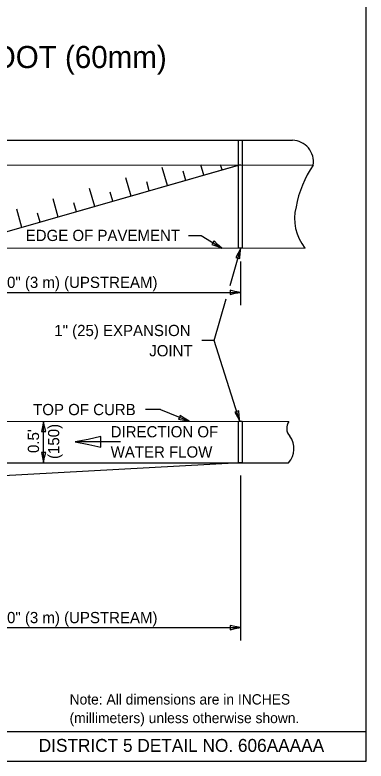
# Model space of a CAD drawing. Extents: x 2261449 to 2262079, y -3123681 to -3123281.
# Drawn here: x 2261983.3 to 2262078.7, y -3123680.6 to -3123478.1 of the extents above; entities that cross this region are included whole.
import ezdxf

# ---------------------------------------------------------------- set-up
doc = ezdxf.new("R2010")
doc.units = 0
for name, color, linetype in [('Default', 7, 'Continuous'), ('RD_Pr_Roadway_Dimensions', 7, 'Continuous'), ('RD_Pr_Roadway_Items', 7, 'Continuous'), ('RD_Pr_Roadway_Notes', 7, 'Continuous'), ('SH_General_Details', 7, 'Continuous')]:
    doc.layers.add(name, color=color, linetype=linetype)

msp = doc.modelspace()

# ---------------------------------------------------------------- linework, layer by layer
at = {"layer": 'Default'}
msp.add_lwpolyline([(2261448.69, -3123680.56), (2262078.69, -3123680.56), (2262078.69, -3123280.56), (2261448.69, -3123280.56)], close=True, dxfattribs=at)
at = {"layer": 'RD_Pr_Roadway_Dimensions'}
for p, q in [((2262044.54, -3123545.05), (2262044.54, -3123556.87)), ((2261953.98, -3123553.41), (2262044.54, -3123553.41)), ((2261991.09, -3123599.62), (2261991.09, -3123588.36)), ((2262044.54, -3123603.11), (2262044.54, -3123647.82)), ((2261952.77, -3123644.35), (2262044.54, -3123644.35))]:
    msp.add_line(p, q, dxfattribs=at)
for points in [[(2262041.74, -3123552.82), (2262041.74, -3123553.41), (2262041.74, -3123553.99), (2262043.14, -3123553.65), (2262044.54, -3123553.41), (2262043.04, -3123553.14)], [(2261990.51, -3123591.16), (2261991.09, -3123591.16), (2261991.68, -3123591.16), (2261991.34, -3123589.76), (2261991.09, -3123588.36), (2261990.82, -3123589.85)], [(2261991.68, -3123596.82), (2261991.09, -3123596.82), (2261990.51, -3123596.82), (2261990.85, -3123598.22), (2261991.09, -3123599.62), (2261991.36, -3123598.13)], [(2262041.74, -3123643.77), (2262041.74, -3123644.35), (2262041.74, -3123644.94), (2262043.14, -3123644.6), (2262044.54, -3123644.35), (2262043.04, -3123644.08)]]:
    msp.add_lwpolyline(points, close=True, dxfattribs=at)
at = {"layer": 'RD_Pr_Roadway_Items'}
for p, q in [((2261849.26, -3123512), (2262058.71, -3123512.13)), ((2261843.63, -3123518.75), (2262064.34, -3123518.89)), ((2262044.19, -3123518.87), (2261966, -3123541.34)), ((2262024.76, -3123524.46), (2262023.34, -3123519.51)), ((2262034.65, -3123521.62), (2262033.84, -3123518.81)), ((2262039.59, -3123520.2), (2262039.19, -3123518.78)), ((2262029.71, -3123523.04), (2262029, -3123520.56)), ((2262014.88, -3123527.3), (2262013.46, -3123522.36)), ((2262019.82, -3123525.87), (2262019.11, -3123523.4)), ((2262004.99, -3123530.14), (2262003.57, -3123525.2)), ((2261995.1, -3123532.98), (2261993.69, -3123528.04)), ((2262009.93, -3123528.71), (2262009.22, -3123526.24)), ((2262000.04, -3123531.55), (2261999.33, -3123529.08)), ((2261985.22, -3123535.82), (2261983.8, -3123530.88)), ((2261990.16, -3123534.39), (2261989.45, -3123531.92)), ((2261845.86, -3123541.27), (2262062.1, -3123541.41)), ((2261847.96, -3123588.26), (2262057.67, -3123588.4)), ((2261967.81, -3123599.61), (2262044.54, -3123599.65)), ((2262044.51, -3123599.67), (2261967.92, -3123603.9)), ((2262043.28, -3123599.65), (2262057.62, -3123599.66))]:
    msp.add_line(p, q, dxfattribs=at)
for points in [[(2262044.02, -3123512.12), (2262045.05, -3123512.12), (2262045.05, -3123541.39), (2262044.02, -3123541.39)], [(2262044.02, -3123588.39), (2262045.05, -3123588.39), (2262045.05, -3123599.65), (2262044.02, -3123599.65)]]:
    msp.add_lwpolyline(points, close=True, dxfattribs=at)
for centre, radius, start, end in [((2262058.52, -3123518.01), 5.88, 351.466, 88.2281), ((2262088.04, -3123535.29), 28.82, 145.3081, 169.9192), ((2262071.75, -3123533.44), 12.51, 165.1701, 219.5055), ((2262060.3, -3123590.2), 3.19, 145.6045, 223.7643), ((2262053.13, -3123595.82), 5.94, 319.709, 34.9896)]:
    msp.add_arc(centre, radius, start, end, dxfattribs=at)
at = {"layer": 'RD_Pr_Roadway_Notes'}
for p, q in [((2262030.44, -3123537.96), (2262033.9, -3123537.96)), ((2262033.9, -3123537.96), (2262039.49, -3123541.39)), ((2262041.74, -3123551.51), (2262044.63, -3123541.39)), ((2262037.46, -3123566.49), (2262040.7, -3123555.16)), ((2262037.46, -3123566.49), (2262034.06, -3123566.49)), ((2262044.43, -3123588.41), (2262037.46, -3123566.49)), ((2262022.9, -3123585.2), (2262018.78, -3123585.2)), ((2262022.9, -3123585.2), (2262030.6, -3123588.38)), ((2262011.97, -3123593.96), (2261999.67, -3123593.96))]:
    msp.add_line(p, q, dxfattribs=at)
for points in [[(2262037.41, -3123539.43), (2262037.11, -3123539.92), (2262036.8, -3123540.42), (2262038.17, -3123540.86), (2262039.49, -3123541.39), (2262038.36, -3123540.38)], [(2262043.3, -3123543.92), (2262043.86, -3123544.09), (2262044.42, -3123544.25), (2262044.48, -3123542.81), (2262044.63, -3123541.39), (2262043.96, -3123542.76)], [(2262028.24, -3123586.77), (2262028.01, -3123587.31), (2262027.79, -3123587.85), (2262029.21, -3123588.07), (2262030.6, -3123588.38), (2262029.32, -3123587.56)], [(2262044.14, -3123585.56), (2262043.58, -3123585.74), (2262043.02, -3123585.92), (2262043.78, -3123587.15), (2262044.43, -3123588.41), (2262044.24, -3123586.9)], [(2262006.66, -3123595.43), (2262006.67, -3123593.96), (2262006.67, -3123592.5), (2262003.17, -3123593.36), (2261999.67, -3123593.96), (2262003.4, -3123594.64)]]:
    msp.add_lwpolyline(points, close=True, dxfattribs=at)
at = {"layer": 'SH_General_Details'}
for p, q in [((2262044.54, -3123518.78), (2261966, -3123541.34)), ((2261978.17, -3123672.55), (2262078.69, -3123672.55))]:
    msp.add_line(p, q, dxfattribs=at)

# ---------------------------------------------------------------- texts
at = {"layer": 'RD_Pr_Roadway_Dimensions'}
for p in [(2261974.52, -3123552.21), (2261974.52, -3123643.15)]:
    msp.add_text('10\'-0" (3 m) (UPSTREAM)', height=3.048, dxfattribs=at).set_placement(p)
for s, p in [("0.5'", (2261989.87, -3123596.99)), ('(150)', (2261995.36, -3123598.61))]:
    msp.add_text(s, height=3.048, rotation=90, dxfattribs=at).set_placement(p)
at = {"layer": 'RD_Pr_Roadway_Notes'}
for s, height, p in [('GUTTER DEPRESSION 0.2 FOOT (60mm)', 6, (2261868.97, -3123492.56)), ('EDGE OF PAVEMENT', 3.048, (2261986.26, -3123539.48)), ('1" (25) EXPANSION', 3.048, (2261994.02, -3123565.27)), ('JOINT', 3.048, (2262019.8, -3123570.76)), ('TOP OF CURB', 3.048, (2261988.27, -3123586.72)), ('DIRECTION OF', 3.048, (2262009.32, -3123592.74)), ('WATER FLOW', 3.048, (2262009.32, -3123598.23)), ('Note: All dimensions are in INCHES', 2.808, (2261998.17, -3123665.22)), ('(millimeters) unless otherwise shown.', 2.808, (2261998.17, -3123670.27))]:
    msp.add_text(s, height=height, dxfattribs=at).set_placement(p)
at = {"layer": 'SH_General_Details'}
msp.add_text('DISTRICT 5 DETAIL NO. 606AAAAA', height=3.5, dxfattribs=at).set_placement((2261989.79, -3123678.06))

doc.saveas('drawing.dxf')
